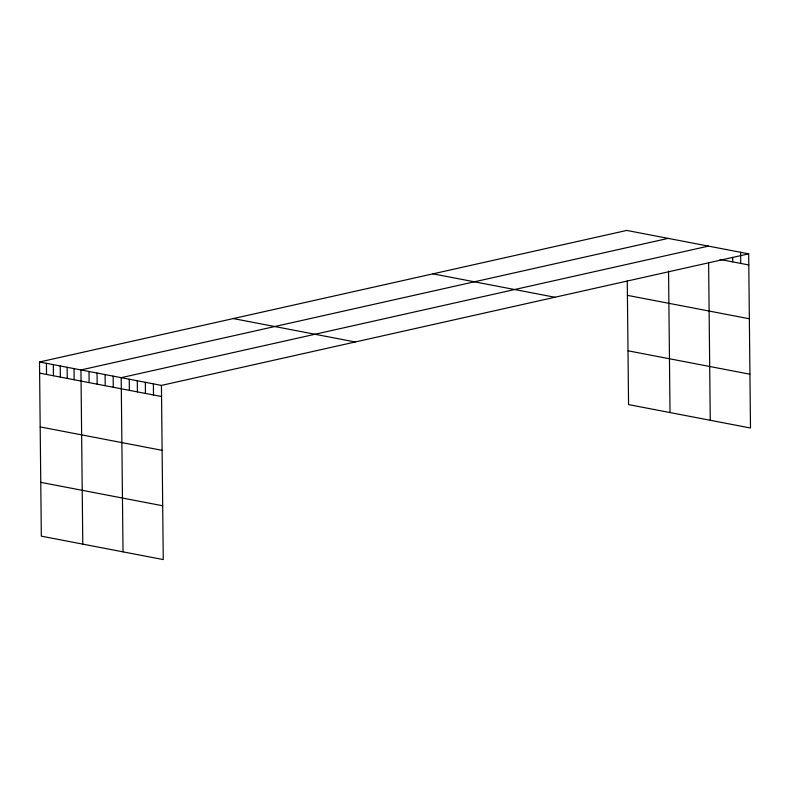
<?xml version="1.0" encoding="UTF-8"?>
<svg xmlns="http://www.w3.org/2000/svg" width="790" height="790" viewBox="0 0 790 790"><rect width="100%" height="100%" fill="white"/><g stroke="black" fill="none" stroke-linecap="round" stroke-linejoin="round"><path stroke-width="1.19" d="M748.673 253.837L161.436 385.401L163.254 559.577L41.327 536.163L39.5 361.988L626.746 230.423L748.673 253.837L750.5 428.012L628.563 404.599L627.27 281.013M668.202 238.383L80.955 369.947L82.782 544.122M708.442 246.115L121.196 377.669L123.023 551.845M720.055 259.446L748.792 264.966M627.428 295.361L749.355 318.775M432.95 273.844L554.886 297.257M628.001 350.8L749.937 374.213M233.287 318.568L355.224 341.981M39.5 361.988L161.436 385.401M39.618 373.117L161.545 396.521M40.181 426.916L162.108 450.33M40.764 482.354L162.691 505.768M740.625 252.296L740.744 263.425M732.646 257.422L732.695 261.875M708.62 263.218L710.259 420.29M668.547 271.039L670.029 412.568M153.388 383.851L153.497 394.98M145.34 382.311L145.449 393.43M137.292 380.76L137.411 391.889M129.244 379.22L129.363 390.349M113.148 376.129L113.266 387.258M105.1 374.579L105.218 385.708M97.052 373.038L97.17 384.167M89.003 371.488L89.122 382.617M74.043 368.614L74.161 379.743M67.14 367.291L67.259 378.42M60.228 365.968L60.346 377.097M53.315 364.634L53.434 375.764M46.413 363.311L46.521 374.44"/></g></svg>
